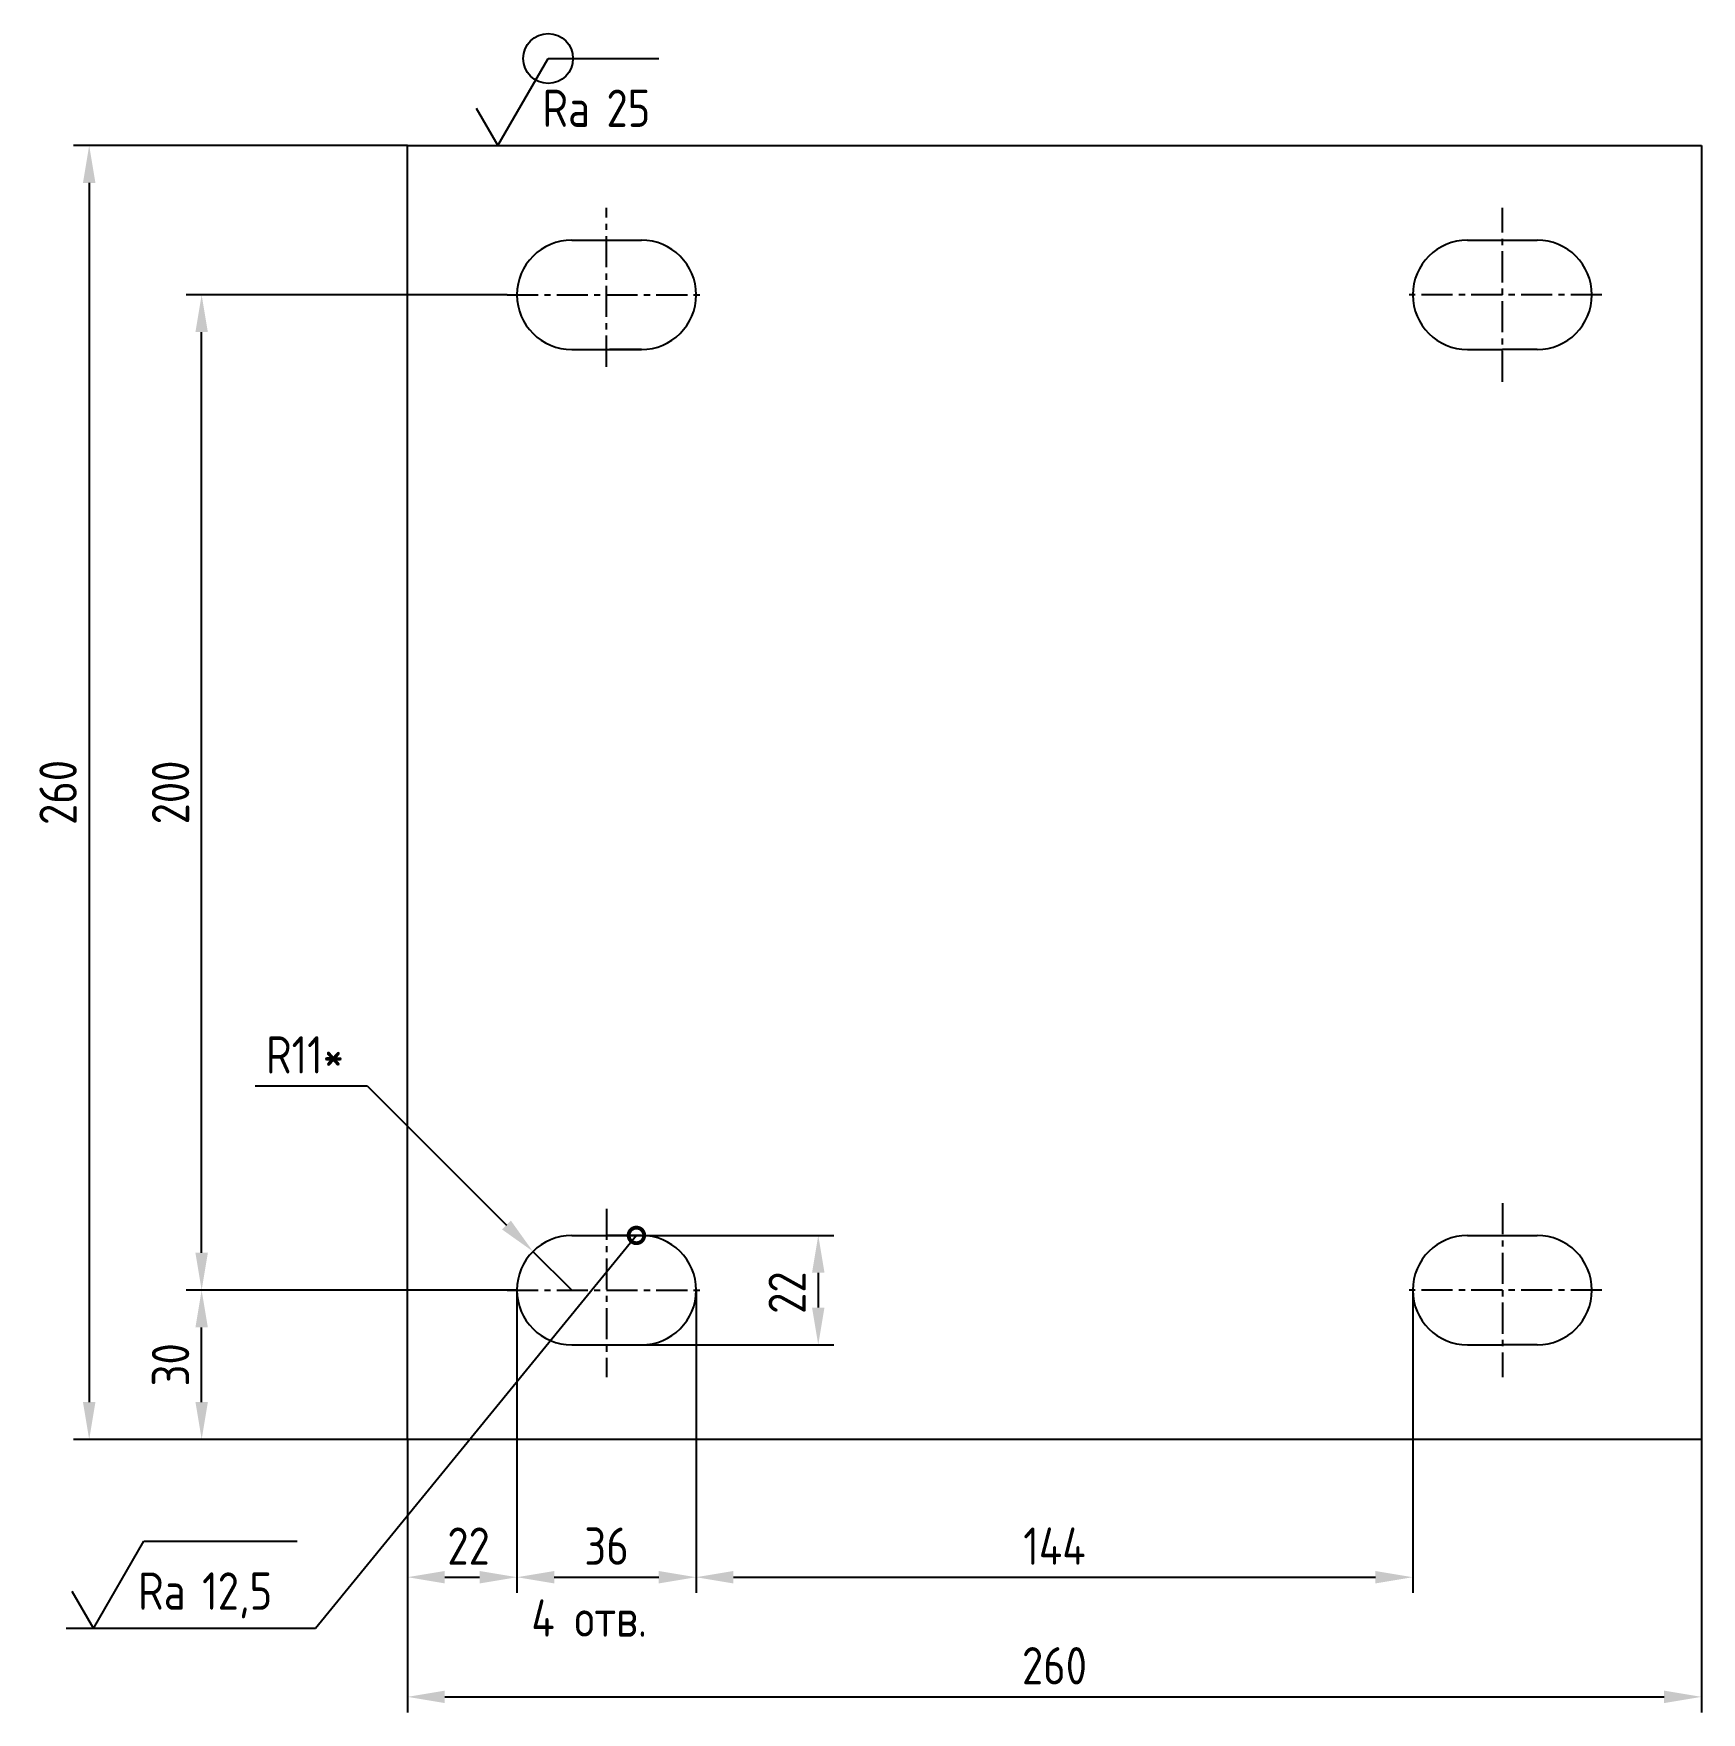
# Model space of a CAD drawing. Header units: millimetres. Extents: x 101 to 3551, y -591 to 144.
# Drawn here: x 3215.9 to 3551.1, y -591.2 to -253.9 of the extents above; entities outside this region: 1.
# The model-space entities are those that its viewports show. They can reach past a viewport. Long polylines and large blocks are cut down to what shows.
import ezdxf

# ---------------------------------------------------------------- set-up
doc = ezdxf.new("R2010")
doc.units = ezdxf.units.MM
doc.header["$LTSCALE"] = 5
doc.linetypes.add('CENTER', pattern=[2, 1.25, -0.25, 0.25, -0.25])
for name, color, linetype in [('Cen', 5, 'CENTER'), ('Cont', 6, 'Continuous'), ('Dim', 7, 'Continuous'), ('Text', 3, 'Continuous')]:
    doc.layers.add(name, color=color, linetype=linetype)
doc.styles.add('Style1', font='romans.shx', dxfattribs={"width": 0.8})
doc.dimstyles.new('Lin_2.5', dxfattribs={"dimscale": 2.5, "dimtxt": 3, "dimasz": 3, "dimexe": 1.25, "dimexo": 0, "dimgap": 1, "dimtad": 1, "dimtoh": 1, "dimdec": 3, "dimtxsty": 'Style1', "dimcen": 2.5, "dimclrt": 3, "dimadec": 0, "dimazin": 0, "dimtfac": 1, "dimtdec": 3, "dimtmove": 0, "dimatfit": 3, "dimldrblk": 'DOT', "dimfxl": 1, "dimarcsym": 0})
doc.dimstyles.new('Poz_2.5', dxfattribs={"dimscale": 2.5, "dimtxt": 6, "dimasz": 2.5, "dimexe": 1.25, "dimexo": 0, "dimgap": 1, "dimtad": 2, "dimtoh": 1, "dimdec": 0, "dimtxsty": 'Style1', "dimblk": 'DOTSMALL', "dimcen": 2.5, "dimclrt": 6, "dimadec": 0, "dimazin": 0, "dimtfac": 1, "dimtdec": 0, "dimtmove": 0, "dimatfit": 3, "dimldrblk": 'DOTSMALL', "dimfxl": 1, "dimarcsym": 0})
doc.dimstyles.new('Rad_2.5', dxfattribs={"dimscale": 2.5, "dimtxt": 3, "dimasz": 3, "dimexe": 1.25, "dimexo": 0, "dimgap": 1, "dimtad": 1, "dimtoh": 1, "dimdec": 3, "dimrnd": 0.0005, "dimtxsty": 'Style1', "dimcen": 2.5, "dimclrt": 3, "dimadec": 0, "dimazin": 0, "dimtfac": 1, "dimtdec": 3, "dimtmove": 0, "dimatfit": 3, "dimfxl": 1, "dimarcsym": 0})

# ---------------------------------------------------------------- blocks, each defined once
blk = doc.blocks.new('A$C6CF913E7')
at = {"layer": 'Text'}
blk.add_circle((0, 0), 2, dxfattribs=at)
blk = doc.blocks.new('sherISO_07')
at = {"layer": 'Text'}
blk.add_line((4.04, 7), (12.93, 7), dxfattribs=at)
blk.add_lwpolyline([(-1.73, 3), (0, 0), (4.04, 7)], dxfattribs=at)
blk.add_blockref('A$C6CF913E7', (4.04, 7))
at = {"layer": 'Text', "style": 'Style1', "width": 0.8}
blk.add_text('Ra', height=3, dxfattribs=at).set_placement((3.58, 1.5))
blk.add_attdef('25', (8.73, 1.5), '', height=3, dxfattribs=at)
blk = doc.blocks.new('*D13')
at = {"layer": 'Defpoints', "color": 0, "transparency": 16777216}
for p in [(3313.08, -506.34), (3291.08, -536.36), (3313.08, -564.05)]:
    blk.add_point(p, dxfattribs=at)
at = {"layer": 'Dim', "color": 0, "lineweight": -2, "transparency": 16777216}
for p, q in [((3313.08, -506.34), (3313.08, -567.17)), ((3291.08, -536.36), (3291.08, -567.17)), ((3298.58, -564.05), (3305.58, -564.05))]:
    blk.add_line(p, q, dxfattribs=at)
at = {"layer": 'Dim', "color": 0, "transparency": 16777216}
for points in [[(3298.58, -562.8), (3298.58, -565.3), (3291.08, -564.05)], [(3305.58, -562.8), (3305.58, -565.3), (3313.08, -564.05)]]:
    blk.add_solid(points, dxfattribs=at)
at = {"layer": 'Dim', "color": 3, "transparency": 16777216, "insert": (3303.35, -557.8), "char_height": 7.5, "attachment_point": 5, "style": 'Style1'}
blk.add_mtext('22', dxfattribs=at)
blk = doc.blocks.new('_Dot')
at = {"color": 0, "linetype": 'ByBlock', "lineweight": -2}
blk.add_line((-0.5, 0), (-1, 0), dxfattribs=at)
at = {"color": 0, "linetype": 'ByBlock', "const_width": 0.5}
blk.add_lwpolyline([(-0.25, 0, 1), (0.25, 0, 1)], format="xyb", close=True, dxfattribs=at)
blk = doc.blocks.new('*D14')
at = {"layer": 'Defpoints', "color": 0, "transparency": 16777216}
for p in [(3349.08, -506.34), (3493.08, -506.36), (3493.08, -564.05)]:
    blk.add_point(p, dxfattribs=at)
at = {"layer": 'Dim', "color": 0, "lineweight": -2, "transparency": 16777216}
for p, q in [((3349.08, -506.34), (3349.08, -567.17)), ((3493.08, -506.36), (3493.08, -567.17)), ((3356.58, -564.05), (3485.58, -564.05))]:
    blk.add_line(p, q, dxfattribs=at)
at = {"layer": 'Dim', "color": 0, "transparency": 16777216}
for points in [[(3356.58, -562.8), (3356.58, -565.3), (3349.08, -564.05)], [(3485.58, -562.8), (3485.58, -565.3), (3493.08, -564.05)]]:
    blk.add_solid(points, dxfattribs=at)
at = {"layer": 'Dim', "color": 3, "transparency": 16777216, "insert": (3421.08, -557.8), "char_height": 7.5, "attachment_point": 5, "style": 'Style1'}
blk.add_mtext('144', dxfattribs=at)
blk = doc.blocks.new('*D15')
at = {"layer": 'Defpoints', "color": 0, "transparency": 16777216}
for p in [(3313.08, -506.34), (3349.08, -506.36), (3349.08, -564.05)]:
    blk.add_point(p, dxfattribs=at)
at = {"layer": 'Dim', "color": 0, "lineweight": -2, "transparency": 16777216}
for p, q in [((3313.08, -506.34), (3313.08, -567.17)), ((3349.08, -506.36), (3349.08, -567.17)), ((3320.58, -564.05), (3341.58, -564.05))]:
    blk.add_line(p, q, dxfattribs=at)
at = {"layer": 'Dim', "color": 0, "transparency": 16777216}
for points in [[(3320.58, -562.8), (3320.58, -565.3), (3313.08, -564.05)], [(3341.58, -562.8), (3341.58, -565.3), (3349.08, -564.05)]]:
    blk.add_solid(points, dxfattribs=at)
at = {"layer": 'Dim', "color": 3, "transparency": 16777216, "insert": (3331.08, -557.8), "char_height": 7.5, "attachment_point": 5, "style": 'Style1'}
blk.add_mtext('36', dxfattribs=at)
blk = doc.blocks.new('*D16')
at = {"layer": 'Defpoints', "color": 0, "transparency": 16777216}
for p in [(3291.08, -536.36), (3551.08, -536.36), (3551.08, -588.09)]:
    blk.add_point(p, dxfattribs=at)
at = {"layer": 'Dim', "color": 0, "lineweight": -2, "transparency": 16777216}
for p, q in [((3291.08, -536.36), (3291.08, -591.22)), ((3551.08, -536.36), (3551.08, -591.22)), ((3298.58, -588.09), (3543.58, -588.09))]:
    blk.add_line(p, q, dxfattribs=at)
at = {"layer": 'Dim', "color": 0, "transparency": 16777216}
for points in [[(3298.58, -586.84), (3298.58, -589.34), (3291.08, -588.09)], [(3543.58, -586.84), (3543.58, -589.34), (3551.08, -588.09)]]:
    blk.add_solid(points, dxfattribs=at)
at = {"layer": 'Dim', "color": 3, "transparency": 16777216, "insert": (3421.08, -581.84), "char_height": 7.5, "attachment_point": 5, "style": 'Style1'}
blk.add_mtext('260', dxfattribs=at)
blk = doc.blocks.new('*D17')
at = {"layer": 'Defpoints', "color": 0, "transparency": 16777216}
for p in [(3331.08, -495.36), (3331.08, -517.36), (3373.62, -517.36)]:
    blk.add_point(p, dxfattribs=at)
at = {"layer": 'Dim', "color": 0, "lineweight": -2, "transparency": 16777216}
for p, q in [((3331.08, -495.36), (3376.74, -495.36)), ((3373.62, -502.86), (3373.62, -509.86)), ((3331.08, -517.36), (3376.74, -517.36))]:
    blk.add_line(p, q, dxfattribs=at)
at = {"layer": 'Dim', "color": 0, "transparency": 16777216}
for points in [[(3372.37, -502.86), (3374.87, -502.86), (3373.62, -495.36)], [(3372.37, -509.86), (3374.87, -509.86), (3373.62, -517.36)]]:
    blk.add_solid(points, dxfattribs=at)
at = {"layer": 'Dim', "color": 3, "transparency": 16777216, "insert": (3367.37, -506.86), "char_height": 7.5, "attachment_point": 5, "rotation": 90, "style": 'Style1'}
blk.add_mtext('22', dxfattribs=at)
blk = doc.blocks.new('_DotSmall')
at = {"color": 0, "linetype": 'ByBlock', "const_width": 0.5}
blk.add_lwpolyline([(-0.0625, 0, 1), (0.0625, 0, 1)], format="xyb", close=True, dxfattribs=at)
blk = doc.blocks.new('sherISO_01')
at = {"layer": 'Text'}
blk.add_line((4.04, 7), (16.36, 7), dxfattribs=at)
blk.add_lwpolyline([(-1.73, 3), (0, 0), (4.04, 7)], dxfattribs=at)
at = {"layer": 'Text', "style": 'Style1', "width": 0.8}
blk.add_text('Ra', height=3, dxfattribs=at).set_placement((3.58, 1.5))
blk.add_attdef('12,5', (8.73, 1.5), '', height=3, dxfattribs=at)
blk = doc.blocks.new('*D18')
at = {"layer": 'Defpoints', "color": 0, "transparency": 16777216}
for p in [(3249.72, -506.36), (3313.08, -506.36), (3292.44, -536.36)]:
    blk.add_point(p, dxfattribs=at)
at = {"layer": 'Dim', "color": 0, "lineweight": -2, "transparency": 16777216}
for p, q in [((3313.08, -506.36), (3246.59, -506.36)), ((3249.72, -528.86), (3249.72, -513.86)), ((3292.44, -536.36), (3246.59, -536.36))]:
    blk.add_line(p, q, dxfattribs=at)
at = {"layer": 'Dim', "color": 0, "transparency": 16777216}
for points in [[(3248.47, -513.86), (3250.97, -513.86), (3249.72, -506.36)], [(3248.47, -528.86), (3250.97, -528.86), (3249.72, -536.36)]]:
    blk.add_solid(points, dxfattribs=at)
at = {"layer": 'Dim', "color": 3, "transparency": 16777216, "insert": (3243.47, -521.36), "char_height": 7.5, "attachment_point": 5, "rotation": 90, "style": 'Style1'}
blk.add_mtext('30', dxfattribs=at)
blk = doc.blocks.new('*D19')
at = {"layer": 'Defpoints', "color": 0, "transparency": 16777216}
for p in [(3249.72, -306.36), (3311.08, -306.36), (3313.08, -506.36)]:
    blk.add_point(p, dxfattribs=at)
at = {"layer": 'Dim', "color": 0, "lineweight": -2, "transparency": 16777216}
for p, q in [((3311.08, -306.36), (3246.59, -306.36)), ((3249.72, -498.86), (3249.72, -313.86)), ((3313.08, -506.36), (3246.59, -506.36))]:
    blk.add_line(p, q, dxfattribs=at)
at = {"layer": 'Dim', "color": 0, "transparency": 16777216}
for points in [[(3248.47, -313.86), (3250.97, -313.86), (3249.72, -306.36)], [(3248.47, -498.86), (3250.97, -498.86), (3249.72, -506.36)]]:
    blk.add_solid(points, dxfattribs=at)
at = {"layer": 'Dim', "color": 3, "transparency": 16777216, "insert": (3243.47, -406.36), "char_height": 7.5, "attachment_point": 5, "rotation": 90, "style": 'Style1'}
blk.add_mtext('200', dxfattribs=at)
blk = doc.blocks.new('A$C2BCE2A76')
at = {"layer": 'Cont'}
for p, q in [((-7, 11), (7, 11)), ((-7, -11), (0, -11)), ((7, -11), (0, -11))]:
    blk.add_line(p, q, dxfattribs=at)
for centre, start, end in [((-7, 0), 90, 180), ((7, 0), 0, 90), ((-7, 0), 180, 270), ((7, 0), 270, 0)]:
    blk.add_arc(centre, 11, start, end, dxfattribs=at)
blk = doc.blocks.new('*D22')
at = {"layer": 'Defpoints', "color": 0, "transparency": 16777216}
for p in [(3291.08, -276.36), (3227.12, -536.36), (3291.08, -536.36)]:
    blk.add_point(p, dxfattribs=at)
at = {"layer": 'Dim', "color": 0, "lineweight": -2, "transparency": 16777216}
for p, q in [((3291.08, -276.36), (3223.99, -276.36)), ((3227.12, -283.86), (3227.12, -528.86)), ((3291.08, -536.36), (3223.99, -536.36))]:
    blk.add_line(p, q, dxfattribs=at)
at = {"layer": 'Dim', "color": 0, "transparency": 16777216}
for points in [[(3225.87, -283.86), (3228.37, -283.86), (3227.12, -276.36)], [(3225.87, -528.86), (3228.37, -528.86), (3227.12, -536.36)]]:
    blk.add_solid(points, dxfattribs=at)
at = {"layer": 'Dim', "color": 3, "transparency": 16777216, "insert": (3220.87, -406.36), "char_height": 7.5, "attachment_point": 5, "rotation": 90, "style": 'Style1'}
blk.add_mtext('260', dxfattribs=at)
blk = doc.blocks.new('*D23')
at = {"layer": 'Defpoints', "color": 0, "transparency": 16777216}
for p in [(3316.29, -498.59), (3324.08, -506.36)]:
    blk.add_point(p, dxfattribs=at)
at = {"layer": 'Dim', "color": 0, "lineweight": -2, "transparency": 16777216}
for p, q in [((3260.47, -465.34), (3282.97, -465.34)), ((3282.97, -465.34), (3310.98, -493.29)), ((3324.08, -506.36), (3316.29, -498.59))]:
    blk.add_line(p, q, dxfattribs=at)
at = {"layer": 'Dim', "color": 0, "transparency": 16777216}
blk.add_solid([(3311.87, -492.41), (3310.1, -494.18), (3316.29, -498.59)], dxfattribs=at)
at = {"layer": 'Dim', "color": 3, "transparency": 16777216, "insert": (3270.47, -459.09), "char_height": 7.5, "attachment_point": 5, "style": 'Style1'}
blk.add_mtext('R11*', dxfattribs=at)

msp = doc.modelspace()

# ---------------------------------------------------------------- linework, layer by layer
at = {"layer": 'Cen'}
for p, q in [((3331.0789, -320.8134), (3331.0789, -288.8615)), ((3511.0789, -323.8615), (3511.0789, -288.8615)), ((3311.0789, -306.3615), (3351.0789, -306.3615)), ((3313.0789, -306.3615), (3313.0789, -306.3615)), ((3531.0789, -306.3615), (3491.0789, -306.3615)), ((3511.0789, -488.8615), (3511.0789, -523.8615)), ((3331.0789, -489.9946), (3331.0789, -523.8615)), ((3331.0789, -489.9946), (3331.0789, -523.8615)), ((3311.0789, -506.3615), (3351.0789, -506.3615)), ((3311.0789, -506.3615), (3351.0789, -506.3615)), ((3313.0789, -506.3615), (3313.0789, -506.3615)), ((3531.0789, -506.3615), (3491.0789, -506.3615))]:
    msp.add_line(p, q, dxfattribs=at)
at = {"layer": 'Cont'}
for p, q in [((3291.0789, -536.3615), (3291.0789, -276.3615)), ((3291.0789, -276.3615), (3551.0789, -276.3615)), ((3551.0789, -276.3615), (3551.0789, -536.3615)), ((3324.0789, -295.3615), (3338.0789, -295.3615)), ((3504.0789, -295.3615), (3518.0789, -295.3615)), ((3324.0789, -317.3615), (3338.0789, -317.3615)), ((3338.0789, -317.3615), (3331.6749, -317.3615)), ((3504.0789, -317.3615), (3511.0789, -317.3615)), ((3518.0789, -317.3615), (3511.0789, -317.3615)), ((3324.0789, -495.3615), (3331.0789, -495.3615)), ((3338.0789, -495.3615), (3331.0789, -495.3615)), ((3324.0789, -517.3615), (3338.0789, -517.3615)), ((3551.0789, -536.3615), (3291.0789, -536.3615))]:
    msp.add_line(p, q, dxfattribs=at)
for centre, start, end in [((3324.0789, -306.3615), 90, 180), ((3338.0789, -306.3615), 0, 90), ((3504.0789, -306.3615), 90, 180), ((3518.0789, -306.3615), 0, 90), ((3324.0789, -306.3615), 180, 270), ((3338.0789, -306.3615), 270, 0), ((3504.0789, -306.3615), 180, 270), ((3518.0789, -306.3615), 270, 0), ((3324.0789, -506.3615), 90, 180), ((3338.0789, -506.3615), 0, 90), ((3324.0789, -506.3615), 180, 270), ((3338.0789, -506.3615), 270, 0)]:
    msp.add_arc(centre, 11, start, end, dxfattribs=at)

# ---------------------------------------------------------------- block references
at = {"xscale": 2.5, "yscale": 2.5, "zscale": 2.5}
msp.add_blockref('sherISO_01', (3227.9891, -574.3297), dxfattribs=at).add_auto_attribs({'12,5': '12,5'})
at = {"layer": 'Cont'}
msp.add_blockref('A$C2BCE2A76', (3511.0789, -506.3615), dxfattribs=at)
at = {"layer": 'Dim', "xscale": 2.5, "yscale": 2.5, "zscale": 2.5}
msp.add_blockref('sherISO_07', (3309.2337, -276.3615), dxfattribs=at).add_auto_attribs({'25': '25'})

# ---------------------------------------------------------------- texts
at = {"color": 3, "style": 'Style1', "width": 0.8}
msp.add_text('4 отв.', height=7.5, dxfattribs=at).set_placement((3315.9632, -576.0026))

# ---------------------------------------------------------------- dimensions: what is measured, and where the dimension line sits
at = {"layer": 'Dim'}
for base, p1, p2, picture, middle in [((3227.1182, -536.3615), (3291.0789, -276.3615), (3291.0789, -536.3615), '*D22', (3220.8682, -406.3615)), ((3249.7169, -306.3615), (3313.0789, -506.3615), (3311.0789, -306.3615), '*D19', (3243.4669, -406.3615)), ((3249.7169, -506.3615), (3292.4387, -536.3615), (3313.0789, -506.3615), '*D18', (3243.4669, -521.3615))]:
    dim = msp.add_linear_dim(base=base, p1=p1, p2=p2, angle=90, dimstyle='Lin_2.5', dxfattribs=at)
    dim.commit()
    dim.dimension.update_dxf_attribs({"geometry": picture, "text_midpoint": middle})
dim = msp.add_radius_dim(center=(3324.0789, -506.3615), mpoint=(3316.2922, -498.5918), text='<>*', dimstyle='Rad_2.5', dxfattribs=at)
dim.commit()
dim.dimension.update_dxf_attribs({"geometry": '*D23', "text_midpoint": (3270.4655, -465.3379), "dimtype": 164})
dim = msp.add_linear_dim(base=(3373.62, -517.3615), p1=(3331.0789, -495.3615), p2=(3331.0789, -517.3615), angle=90, dimstyle='Lin_2.5', dxfattribs=at)
dim.commit()
dim.dimension.update_dxf_attribs({"geometry": '*D17', "text_midpoint": (3373.62, -506.8643), "dimtype": 160})
for base, p1, p2, picture, middle in [((3313.0789, -564.0492), (3291.0789, -536.3615), (3313.0789, -506.3371), '*D13', (3303.3481, -564.0492)), ((3349.0789, -564.0492), (3313.0789, -506.3371), (3349.0789, -506.356), '*D15', (3331.0789, -564.0492))]:
    dim = msp.add_linear_dim(base=base, p1=p1, p2=p2, dimstyle='Lin_2.5', dxfattribs=at)
    dim.commit()
    dim.dimension.update_dxf_attribs({"geometry": picture, "text_midpoint": middle, "dimtype": 160})
for base, p1, p2, picture, middle in [((3493.0789, -564.0492), (3349.0789, -506.3371), (3493.0789, -506.3615), '*D14', (3421.0789, -557.7992)), ((3551.0789, -588.0934), (3291.0789, -536.3615), (3551.0789, -536.3615), '*D16', (3421.0789, -581.8434))]:
    dim = msp.add_linear_dim(base=base, p1=p1, p2=p2, dimstyle='Lin_2.5', dxfattribs=at)
    dim.commit()
    dim.dimension.update_dxf_attribs({"geometry": picture, "text_midpoint": middle})

# ---------------------------------------------------------------- leaders
msp.add_leader([(3337.0789, -495.3615), (3272.5625, -574.3297), (3222.5163, -574.3297)], dimstyle='Poz_2.5', dxfattribs=at)

doc.saveas('drawing.dxf')
